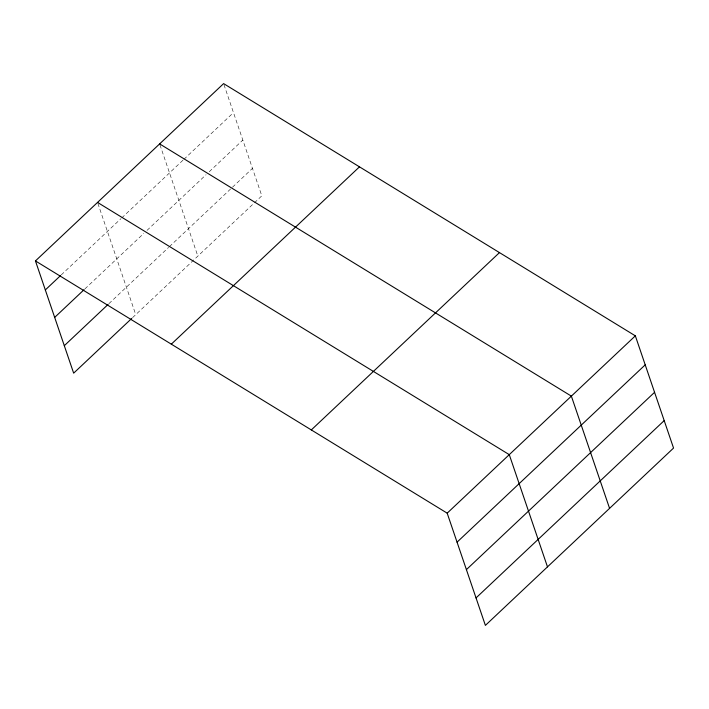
<?xml version="1.0" encoding="UTF-8"?>
<svg xmlns="http://www.w3.org/2000/svg" width="709" height="709" viewBox="0 0 709 709"><rect width="100%" height="100%" fill="white"/><g stroke="black" fill="none" stroke-linecap="round" stroke-linejoin="round"><path stroke-width="0.53" stroke-dasharray="3.54 2.66" d="M61.24 274.932L120.947 218.664M121.744 217.911L183.108 160.092M183.906 159.339L233.483 112.616M84.92 288.891L143.83 233.376M147.02 230.372L206.053 174.742M209.252 171.729L242.832 140.072M108.885 303.682L168.591 247.414M169.389 246.67L231.675 187.965M232.481 187.211L252.466 168.37M132.565 317.641L261.816 195.835L223.61 83.609M159.995 144.937L197.846 256.126M97.895 203.456L135.747 314.645"/><path stroke-width="1.06" d="M35.45 260.93L223.61 83.609L635.344 335.844L673.55 448.07L485.39 625.391L447.184 513.165L35.45 260.93L73.656 373.156L131.768 318.394M45.323 289.937L60.451 275.677M54.673 317.402L84.123 289.644M64.306 345.691L108.087 304.436M171.321 344.166L359.49 166.845M311.313 429.929L499.473 252.608M447.184 513.165L635.344 335.844M457.057 542.163L645.217 364.843M466.407 569.628L654.567 392.307M476.04 597.926L664.2 420.605M159.64 143.9L571.365 396.127L609.572 508.353M97.541 202.419L509.275 454.646L547.481 566.872"/></g></svg>
